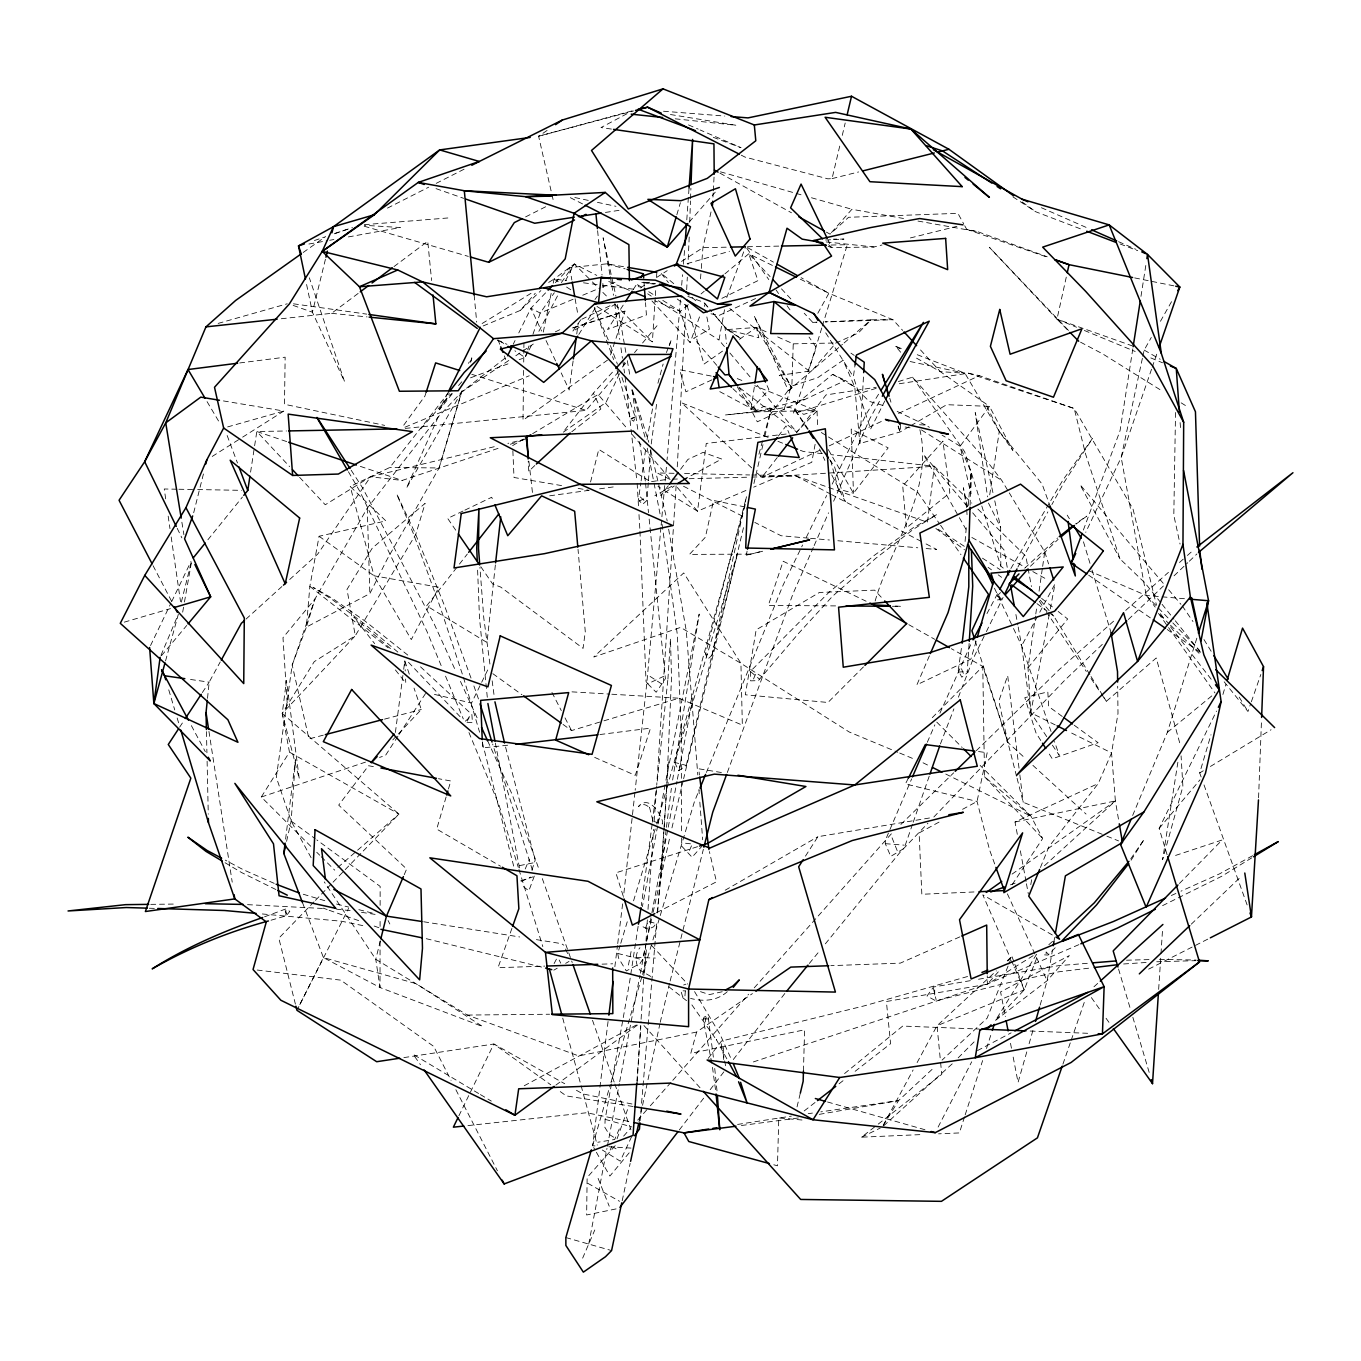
<?xml version="1.0" encoding="UTF-8"?>
<svg xmlns="http://www.w3.org/2000/svg" width="1361" height="1361" viewBox="0 0 1361 1361"><rect width="100%" height="100%" fill="white"/><g stroke="black" fill="none" stroke-linecap="round" stroke-linejoin="round"><path stroke-width="0.75" stroke-dasharray="5 3.75" d="M380.076 941.166L380.008 987.525L482.713 1026.568L416.075 983.646L323.425 957.6L302.499 902.615M380.093 926.416L380.11 917.995M380.127 905.354L380.144 886.385L316.824 839.924M531.879 870.24L535.162 860.237L505.05 745.113M285.878 915.375L285.946 909.454M523.611 370.43L523.015 420.26L607.465 360.155M523.713 362.111L523.866 349.658M523.883 347.582L523.934 343.431M1175.53 412.485L1173.811 515.241L1180.055 544.094M803.449 1070.988L804.606 1029.818L690.793 1053.363L696.628 1032.063L752.429 993.581M970.104 505.22L971.125 472.216L960.117 446.221L942.05 435.112M777.726 336.95L793.242 343.84L791.796 388.055L788.427 390.692L754.011 315.718L791.796 388.055L756.393 327.474L727.029 329.566L713.385 313.557M689.21 237.018L687.968 264.493M689.721 222.183L690.469 200.969M690.537 198.842L690.912 188.226M1258.568 797.801L1261.528 719.561M611.446 1083.968L605.135 1119.337L604.828 1127.282L609.184 1134.393L616.312 1138.902M685.893 304.541L677.149 468.95M686.659 289.774L687.322 277.134M712.96 197.056L713.181 192.905M713.3 190.829L714.083 176.318M909.029 426.759L900.063 431.998L859.88 443.499L863.572 374.717M668.387 761.786L667.06 782.456M750.353 671.432L750.66 680.857L758.349 680.619L798.652 633.307L832.439 596.356L875.769 558.316L913.384 529.293L936.81 514.543L913.248 527.728L874.698 555.067L829.257 592.035L750.353 671.432L759.744 679.377M676.111 485.843L656.734 785.195M637.118 1082.675L640.98 1021.379M641.099 1019.253L645.88 943.156M646.016 941.046L647.343 919.9M648.006 909.335L653.569 829.359M596.969 306.446L652.395 341.815L655.219 297.719M655.356 295.609L655.764 289.315M656.563 276.725L656.836 272.523M664.066 828.543L657.465 914.507M664.202 826.45L666.924 784.565M648.312 482.747L646.849 500.559L642.494 504.438L638.428 499.606L640.81 482.968M648.448 480.705L651.034 446.017M661.174 872.622L666.618 788.972M666.754 786.879L671.5 677.982L670.497 638.734L667.894 679.513L667.996 678.254L656.921 784.293M1158.653 989.396L1160.848 955.881M1160.984 953.789L1162.617 928.644M969.134 643.464L967.161 672.895L961.819 677.183L958.246 670.599L961.819 645.369M286.576 841.353L291.152 821.074L295.422 759.625L285.368 840.996M654.182 820.938L656.58 787.304M636.931 1080.991L640.81 1026.551M686.778 219.87L689.057 188.124M700.49 278.869L701.153 270.55M701.306 268.457L702.939 247.668L711.14 211.397M640.112 1120.681L656.7 922.911M644.536 972.281L646.526 947.443M680.449 299.981L667.06 459.865M681.674 285.249L682.541 274.735M683.409 264.221L684.804 247.396M898.107 426.197L900.063 431.998L900.761 423.611M448.909 392.308L389.807 467.469L350.219 486.489L385.861 520.906L319.086 536.268L309.849 586.387L306.378 627.098L292.19 664.985L276.317 777.352L291.152 821.074L311.227 857.94M965.085 541.491L966.361 526.792M968.198 505.799L971.125 472.216L970.886 493.89L960.117 446.221L989.464 406.378L940.332 371.655L913.554 356.463M660.953 527.302L646.798 683.256L635.179 790.231M661.14 525.193L661.718 518.881M661.905 516.772L664.968 483.053M665.155 480.943L666.873 461.974M651.239 443.975L657.04 400.746M207.501 698.38L209.169 682.15L220.227 661.939M657.091 912.993L666.158 829.342M634.941 792.323L623.457 897.239M495.37 564.917L487.017 642.494L426.639 605.883L458.147 565.734M652.14 824.222L641.303 905.609M652.395 822.129L656.665 786.386M608.061 1021.499L592.681 1145.758L596.713 1146.013M614.849 966.735L617.452 945.674M617.724 943.564L623.185 899.349M666.414 827.301L671.381 788.342M395.388 732.439L403.417 671.398M403.69 669.289L404.795 660.885L409.423 674.495M573.117 360.971L569.204 390.012L561.191 372.897M576.741 333.989L578.136 323.612M884.837 400.968L870.632 429.021L853.381 376.827L855.048 364.918M641.116 480.892L645.863 447.786M647.053 439.637L653.008 406.003M1046.711 736.641L1030.77 712.739L1028.014 667.792L1035.483 616.04M1035.789 613.964L1036.98 605.696M1039.072 591.201L1042.356 568.422M1042.662 566.346L1044.755 551.868L1009.267 492.886M754.317 387.119L750.983 409.661L757.311 421.808L845.385 380.451L854.776 386.983L869.084 401.308L885.79 406.327M989.702 494.86L999.263 431.471L986.181 404.949M672.64 780.023L699.197 614.066L665.512 782.337M250.577 472.148L254.32 447.786M254.626 445.745L256.821 431.522L286.508 430.978M638.139 926.263L629.599 981.996L611.804 1081.893M1132.811 348.824L1120.069 430.62L1082.863 531.47M1140.977 296.375L1146.217 262.826M1177.877 762.245L1162.583 859.727L1182.896 786.471L1181.076 755.865M1040.161 1005.098L1047.136 980.703L1052.512 949.859M1053.941 941.642L1054.656 937.525M182.68 612.144L184.092 604.046M184.45 602.021L191.561 561.566M1030.77 884.65L1032.131 876.994M657.601 826.076L642.375 906.647M657.975 824L665.121 784.395M724.426 346.528L718.982 340.08L724.528 309.713M815.12 444.281L811.768 462.281L753.688 487.153M1055.2 724.903L1030.77 712.739L1049.909 610.97M1050.301 608.894L1054.996 583.954L1038.324 614.866M588.718 1244.056L606.972 1148.361M607.363 1146.268L619.306 1083.73M619.697 1081.655L639.993 975.276M640.385 973.2L645.165 948.158M646.747 939.822L651.528 914.796M651.919 912.704L667.843 829.274M668.234 827.199L676.995 781.299M677.387 779.224L692.902 697.87M705.219 1021.958L706.393 1015.833L708.23 1017.416L713.538 1058.501M679.785 767.672L681.232 760.187M628.442 965.034L631.759 948.175M762.636 551.239L746.287 555.203L747.087 551.188M543.294 332.067L551.171 293.347M553.229 283.156L554.063 279.073L574.342 263.966L596.798 275.415M711.871 655.475L746.526 496.493L705.525 653.858L707.601 659.2L711.871 655.475L705.525 653.858M622.198 1200.759L630.16 1163.417M639.007 1121.906L642.103 1107.378M642.545 1105.302L659.779 1024.374M660.221 1022.298L669.629 983.084M1142.389 358.351L1121.192 457.432L1085.738 532.372M1142.832 356.276L1144.159 350.083L1151.287 337.477M1067.126 329.447L1056.987 319.154L1066.803 274.752M620.157 945.334L617.724 953.432L618.557 958.076L626.298 970.954L639.993 963.571L642.477 959.777L646.169 943.292M646.628 941.234L652.617 914.439M653.076 912.38L670.105 836.096M686.284 765.409L710.646 660.578L737.713 552.923L674.733 762.449L678.697 770.785L686.284 765.409L674.733 762.449M762.977 444.605L753.586 484.958M764.831 436.558L771.347 408.385L763.249 438.276M743.48 527.66L683.63 778.73M741.235 155.154L744.977 157.076L827.862 178.835L832.047 178.614L840.315 143.603M842.272 135.368L845.198 123.017M671.943 827.862L683.137 780.772M797.036 1106.884L800.336 1093.104M203.435 473.951L193.364 514.016M325.432 259.271L312.401 312.213L344.52 381.522L309.338 277.814M380.331 940.842L375.772 959.284L380.008 987.525L323.425 957.6L297.906 1008.416M181.353 602.072L191.408 561.566M590.555 482.015L598.789 449.419L650.847 481.998M670.139 981.026L703.382 849.281M650.745 976.415L639.874 970.189C634.906 963.86 634.838 953.942 639.925 947.698M758.928 454.217L762.704 440.266M657.924 383.224L663.13 364.033M745.284 504.387L668.217 783.46M165.549 660.919L178.342 614.236M658.095 822.742L659.49 817.774M656.717 823.949L667.656 785.484M1026.789 1051.883L1018.062 1082.386L1012.499 1053.584M1029.103 1043.751L1033.186 1029.511M592.562 1145.741L610.357 1084.547M610.953 1082.505L641.967 976.483M976.143 641.167L970.903 659.115L916.923 684.77L929.546 655.509M446.102 797.019L436.711 829.087L500.525 866.208M448.45 788.989L450.797 780.976L438.463 778.696M676.825 214.817L680.398 202.704M1201.134 776.944L1199.687 772.946L1211.001 734.719M1222.91 694.484L1225.887 684.43M462.111 390.573L439.093 467.963L387.119 559.337L369.852 593.6L306.378 627.098L315.003 598.925L367.266 508.18L438.242 416.874L461.583 392.053L505.901 357.501M470.6 362.043L471.808 357.977L468.456 363.336M508.827 360.444L461.583 392.053L439.093 467.963L389.807 467.469M470.6 361.992L471.808 357.977M620.769 943.309L627.472 921.057M633.563 900.829L656.104 825.974M642.579 974.459L652.327 941.948M652.94 939.924L659.643 917.569M660.255 915.528L694.399 801.765L699.197 790.043M821.755 328.018L808.655 370.685L729.632 308.437M822.367 325.977L847.308 244.708L828.203 245.099M783.97 409.882L791.268 386.218L817.74 377.695L843.105 360.24L854.776 386.983L859.88 443.499M669.493 345.456L671.313 339.621L669.221 345.184M1132.658 815.46L1167.347 732.371L1197.136 637.203M964.541 1116.854L959.386 1132.93L938.563 1133.832M965.187 1114.846L982.625 1060.559M986.504 1048.497L991.676 1032.421M426.163 392.24L424.887 396.153L402.244 427.201M610.511 354.949L624.988 311.142L572.437 327.933M527.047 351.699L525.074 357.501L519.221 359.678M527.711 349.777L529.021 345.915M532.968 334.313L540.198 313.047L554.335 292.734M1151.542 369.222L1121.192 457.432L1146.234 595.489L1155.2 607.074M1152.223 367.215L1157.752 351.189M1062.924 1064.149L1070.495 1042.237M1071.192 1040.246L1084.955 1000.403M912.516 824.256L904.163 848.345L890.757 856.375L885.313 843.667L885.262 840.486L911.649 778.849M913.214 822.248L929.257 776.076M1224.185 681.827L1247.969 711.497L1250.674 703.705M1251.354 701.766L1260.83 674.478M511.923 928.355L498.007 967.705L544.723 966.106M645.539 928.27L648.006 921.261L656.002 923.541L653.705 926.739L649.86 928.474L646.985 928.848L641.865 926.195M617.06 1138.783L627.523 1109.657M651.97 300.968L690.146 342.547L700.047 315.429M727.318 772.504L793.038 593.702L813.317 547.479M534.295 876.11L528.868 890.809L520.855 884.701M726.74 297.566L745.658 246.545M666.431 352.584L668.523 347.021M875.14 601.018C891.506 544.451 934.292 490.096 919.679 428.817M940.417 743.957L953.908 708.877M958.399 697.189L973.404 658.214L985.449 633.528M1036.623 954.231L995.537 1020.359L1024.221 989.855L1038.001 954.861M1008.059 966.072L987.099 1018.198L942.05 1060.117M1008.824 964.149L1011.938 956.426L1014.098 962.329M1040.416 867.518L1048.991 846.559L1098.276 783.494L1111.563 752.939L1117.993 713.453L1117.687 686.25M706.41 772.453L783.204 584.856L802.616 544.927M711.837 1063.196L703.382 1020.359L703.96 1017.296L706.393 1015.833M160.972 655.321L177.508 616.193M404.234 874.681L406.65 869.016L338.702 805.1L368.576 765.733L374.734 766.872M927.317 742.255L934.854 724.835M467.367 721.041L469.698 715.631M525.21 868.981L529.463 859.131M753.518 678.952L756.58 671.858M689.517 850.421L692.273 844.007L681.691 842.816L681.657 836.454M610.153 1150.045L611.684 1146.523M619.272 1128.932L614.713 1139.48L597.819 1142.253M582.644 1258.142L594.791 1229.987M939.907 713.198L972.009 641.78M814.167 545.54L828.543 512.808M833.612 501.239L869.951 418.405L881.265 398.092M438.242 416.874L406.531 487.987L461.583 392.053M619.476 373.697L606.002 402.465L562.842 432.509L593.396 393.159L614.44 369.971M623.066 366.024L624.869 362.196M631.606 1136.724L620.208 1161.137L602.328 1150.011M150.527 645.573L170.754 603.518M171.673 601.596L190.999 561.447M458.878 1115.833L493.856 1044.006L564.73 1083.73M806.324 537.323L826.654 495.506M832.2 484.108L866.396 413.778L879.801 392.257M986.385 631.623L1003.074 597.428M1017.909 567.027L1047.851 511.889M1167.092 854.725L1159.147 828.424L1216.496 711.088M513.182 344.35L515.053 340.539M518.779 332.935L530.909 308.232L546.714 291.679M487.714 669.969L471.518 703.042L434.431 694.399M452.362 393.618L439.416 409.729L447.769 392.87M908.28 778.305L905.439 783.919L977.062 801.459L989.583 849.944L995.214 865.426M299.828 1004.639L348.603 908.365M938.12 1127.061L971.703 1061.801M1012.244 884.514L1042.662 838.529L1030.975 816.192L980.141 765.426M528.034 351.887L525.074 357.501L514.883 350.798M529.021 350.015L531.981 344.401M538.871 331.318L558.571 293.891M565.478 280.791L574.342 263.966L590.861 280.434M554.097 963.571L557.636 956.885M986.963 613.607L998.923 591.065M1010.883 568.524L1062.584 480.552L1092.424 438.514L1063.928 482.594L1051.866 504.574M1030.77 712.739L1021.652 645.76L1037.337 616.686M883.221 1125.258L913.112 1069.967M917.11 1062.601L937.031 1025.735L996.337 970.869M817.791 313.285L828.883 293.278L892.918 319.699L902.683 330.4M1160.457 321.264L1171.668 301.444M578.816 334.415L595.25 308.045M439.416 409.729L449.47 393.669M310.75 846.287L261.295 797.019L289.468 752.157L282.254 713.47L286.456 680.551L299.284 778.832L282.254 713.47L314.238 661.65L355.289 635.757L415.768 534.346L425.142 503.349L372.285 548.109L347.004 589.415L355.289 635.757L282.254 713.47L398.96 814.082L362.332 851.935M805.457 856.154L817.876 836.709L930.09 817.893M623.185 305.136L607.499 329.498L646.424 314.986L645.505 302.635M633.273 289.485L637.765 282.527M397.939 736.182L385.52 755.406L379.515 757.431M399.079 734.43L426.197 692.494M179.635 727.182L183.037 721.993M202.364 692.545L209.169 682.15L188.89 679.241M561.395 282.578L574.342 263.966M580.773 319.784L572.488 331.625L615.376 304.013M594.995 299.488L597.36 296.12M1131.11 860.203L1144.278 839.193L1130.174 859.71M769.322 415.837L791.268 386.218L779.224 375.381L811.871 370.787L835.943 342.972L858.383 332.969L871.108 319.801L892.918 319.699L825.412 321.962M668.285 485.741L660.902 495.608L674.256 485.996M680.568 469.29L687.934 459.406L703.127 452.362L721.67 459.014L686.488 478.17M778.373 436.013L785.995 425.959L789.108 433.393M708.23 1058.348L721.5 1041.046L864.439 1005.813L967.773 976.449M679.326 1129.936L703.739 1098.089M710.17 1089.702L725.6 1069.593M733.307 1059.521L785.28 992.918M777.267 457.568L761.854 477.337L755.695 471.604M796.508 432.849L826.025 394.928L876.28 387.256M459.457 564.066L467.333 554.029M207.876 539.79L242.445 497.02M1028.014 667.792L1067.67 618.983L1057.888 611.242M809.319 963.469L820.002 950.386M825.344 943.836L900.131 852.224L927.981 823.133M629.156 1152.852L609.898 1176.04L593.702 1147.544M161.466 655.696L186.729 625.465M405.255 428.409L586.132 410.393L621.075 368.661M622.419 367.062L627.795 360.631M634.515 352.618L637.203 349.403M642.579 342.972L657.363 325.33M1159.147 828.424L1200.028 779.819M483.155 325.959L520.327 310.427L535.281 293.227M420.872 428.732L451.563 393.533M458.538 385.537L462.723 380.74M689.21 221.996L715.274 192.173M831.401 232.595L851.901 209.288L903.534 218.492M615.223 1145.656L587.135 1177.537L586.642 1214.982L616.414 1208.84L620.191 1207.054M623.644 1136.095L630.67 1128.116M637.697 1120.154L648.925 1107.395M650.32 1105.812L671.381 1081.893M672.793 1080.311L748.618 994.228M998.276 971.873L987.337 984.241L886.385 1001.509L890.587 1043.7L852.36 1073.455M1007.838 961.053L1011.938 956.426L1007.259 960.764M995.537 1020.359L1047.136 980.703L1069.372 955.558L1000.573 991.88L1005.337 1016.565M754.232 987.848L891.829 833.289M702.854 845.198L692.068 857.226L681.725 846.185L681.691 842.816M1030.447 566.244L1058.126 539.347M392.802 739.891L397.072 735.331M398.501 733.8L421.298 709.489L414.033 688.105M555.339 282.646L569.698 267.607L606.836 263.847L625.516 267.011M933.85 817.008L1064.285 680.738L1102.393 644.297M313.983 901.884L278.818 938.205L295.405 1004.129M315.446 900.37L331.574 883.714M333.037 882.2L360.869 853.449M739.584 387.681L796.627 432.032L817.042 410.937L754.743 385.69M1055.183 947.766L1048.089 955.065L1042.849 954.776M1179.443 883.459L1222.144 839.992L1172.519 856.443M932.285 717.655L982.778 666.414L951.339 648.687M1000.505 592.596L997.664 595.472L997.324 599.98L1001.39 599.265M863.452 666.907L827.981 702.48L745.318 694.79L756.155 629.854L819.407 592.477L874.596 590.147L883.255 599.35M1024.697 568.183L1057.616 537.969M952.224 1063.843L882.234 1127.112L898.583 1100.573L934.292 1067.33M958.195 1057.837L974.629 1041.352M900.88 824.443L953.704 772.793M976.33 750.66L1059.334 669.493L1116.258 618.813M520.327 310.427L540.861 290.608M534.822 465.513L528.766 471.314L528.221 461.022M1128.32 619.527L1163.383 586.013M1174.067 575.805L1187.779 562.688M1189.31 561.225L1196.931 553.944M1191.283 924.17L1241.742 875.94M1044.465 865.732L1115.374 800.948L1111.563 752.939L1068.351 731.435M246.018 619.102L281.88 586.557M289.689 579.497L317.759 554.029L370.566 476.775L497.65 445.881M1093.972 986.776L1098.684 982.523M465.36 721.177L471.723 715.512M1125.751 610.357L1168.436 572.352M1179.494 562.484L1185.822 556.853M1187.404 555.458L1193.733 549.827M1048.821 944.704L1054.996 939.209M337.851 867.433L398.96 814.082L289.468 752.157M1101.627 694.297L1106.34 701.323L1156.221 657.975L1180.48 745.658M788.427 390.692L842.493 344.333M844.075 342.972L871.108 319.801L825.259 321.825M688.326 304.643L680.364 311.329L654.879 300.832M701.051 293.942L704.232 291.254M724.92 273.867L748.771 253.792L773.575 266.024M1167.347 732.371L1212.821 695.063M844.569 1073.557L902.7 1026.075L979.188 1029.052M796.883 403.417L832.643 374.36L845.385 380.451M919.832 1134.649L861.547 1137.167L876.586 1125.394M878.27 1124.084L941.761 1074.339L940.519 1061.665M571.773 431.777L600.864 408.998L593.396 393.159M804.181 1110.95L815.817 1101.9M839.074 1083.798L844.058 1079.919M281.319 318.746L331.574 313.319L358.572 293.108M394.009 266.569L427.745 241.288L431.607 280.519M1075.939 524.172L1086.758 516.142L1075.819 523.526M555.866 1085.108L639.415 1023.625M727.284 991.693C717.009 1000.998 703.365 1001.764 690.588 998.413M303.163 252.5L325.67 236.508M1012.074 874.119L1115.374 800.948L1118.912 821.721M722.555 351.104L703.96 364.119L687.424 306.582L684.889 303.384M739.482 339.297L756.393 327.474L768.029 332.645M547.088 130.452L538.616 136.236L551.494 192.599M515.819 355.748L521.059 352.244M522.811 351.07L533.308 344.044M640.385 287.92L649.333 282.169M656.478 277.559L667.196 270.669M681.487 261.465L702.939 247.668L728.407 247.141M212.214 456.445L240.846 438.276M242.649 437.136L283.82 411.039L221.537 400.61M1033.169 955.677L987.337 984.241L987.252 975.786M482.117 323.527L532.474 292.411M548.67 282.407L554.063 279.073L566.669 280.672M1251.746 857.855L1221.719 876.263L1161.052 906.392M1199.687 772.946L1203.26 770.785M1210.405 766.464L1271.055 729.751M512.638 445.608L523.543 439.076M532.644 433.649L598.125 394.503L626.723 428.069M910.832 425.704L946.712 404.693L989.464 406.378L1012.822 450.406L999.263 431.471L964.915 373.22L915.46 354.013M725.192 890.213L817.876 836.709M553.825 970.155L557.21 968.215M565.649 963.367L569.017 961.444M671.858 486.285L654.879 495.744M1252.579 855.712L1219.558 873.847L1180.991 891.166M939.022 822.112L919.117 832.932L921.839 894.279L976.841 891.829M962.567 809.319L977.062 801.459L987.184 752.701L976.875 751.34M524.24 1085.755L637.407 1024.391M627.03 113.712L601.001 127.56L611.463 129.074M977.453 1050.607L1011.104 1032.863M656.665 912.619L716.481 881.792L709.387 851.561M387.477 208.097L428.698 187.172M436.2 183.361L466.194 168.135M1148.65 969.134L1208.466 938.784M525.584 216.909L546.271 206.464M721.891 298.348L757.975 280.621L748.771 253.792L770.105 276.657M861.547 1137.167L880.346 1128.014M462.978 511.055L447.667 518.405L455.952 530.484M464.884 510.137L491.695 497.258L493.294 501.103M555.305 331.863L560.97 329.158M581.793 319.223L612.076 304.779M521.467 881.316L530.467 877.062M630.841 418.95L634.838 417.061M639.228 501.035L646.441 497.633M639.959 531.249L646.033 681.487L647.802 683.817L663.658 676.349M819.594 450.338L761.854 477.337L934.344 466.279L971.856 503.145M829.206 445.847L883.102 420.651M898.498 413.438L979.325 375.653L1074.186 408.504L1132.998 508.98L1156.476 605.186M755.627 298.535L719.101 315.412L710.986 313.813M1017.313 834.344L1015.017 821.993L1098.276 783.494M711.922 379.872L685.893 391.798L679.683 369.716L711.514 376.112M1171.345 895.504L1179.051 892.033M959.811 936.895L900.319 963.129L830.822 965.664M1078.882 944.653L986.317 984.479L749.962 1063.06M745.93 490.47L697.53 511.209L658.026 486.489M573.083 299.267L540.198 313.047L530.909 308.232L541.593 331.063M582.746 295.218L600.15 287.92M602.089 287.12L615.852 282.101M404.932 427.218L529.242 375.755M1014.83 964.286L1024.221 989.855L937.031 1025.735L940.315 1059.538M470.515 377.831L511.43 362.587M264.561 916.787L285.555 909.046L289.808 911.343L286.286 915.783L270.397 920.393M1010.44 884.854L1018.317 881.996M683.63 984.99L685.944 984.156M314.408 240.523L324.343 237.154M334.279 233.786L348.195 229.073M299.59 477.303L325.262 504.761L370.566 476.775L402.141 480.45L500.304 447.616M510.324 444.264L526.35 438.905L507.908 443.397M261.295 797.019L365.48 762.126M335.231 233.326L352.465 227.576M520.719 880.924L532.985 876.858M573.644 327.882L624.988 311.142M697.547 846.678L615.887 872.843L623.491 896.984M876.161 388.344L793.225 413.795L816.345 347.514L809.029 337.069M898.413 381.522L912.568 377.184L987.371 461.651L1001.73 480.382L1008.195 491.1M563.012 724.409L571.552 730.585L601.936 721.432M603.961 720.82L678.918 698.21L742.34 725.124L740.928 663.334L683.715 572.947L593.804 656.989L680.602 627.404L740.928 663.334L849.213 731.997L897.784 752.259M687.118 263.66L729.513 251.275M124.293 622.147L170.499 608.605M218.151 323.408L287.239 303.792M227.644 426.912L283.82 411.039M746.287 555.203L762.432 551.188M632.048 110.887L538.616 136.236L633.477 110.956M773.933 409.474L725.396 414.969L757.601 411.873L815.937 410.512L803.773 414.373L794.382 408.912L787.934 406.973L773.933 409.474L763.793 406.361L753.569 412.281L805.967 398.892M323.255 735.178L308.964 738.921L292.19 664.985L315.003 598.925L282.986 637.68L287.239 703.943M384.534 719.118L421.298 709.489M832.047 178.614L858.638 171.945M828.1 246.239L831.69 247.651L873.966 246.987L882.064 244.98M910.39 237.937L956.919 226.351M722.215 991.744L709.387 994.602L700.439 991.642M1015.017 821.993L1115.374 800.948M631.606 418.252L634.073 417.759M696.628 1032.063L578.697 1055.932L467.384 1015.068L375.772 959.284L324.275 881.911M519.528 865.63L535.145 862.483M308.913 244.027L327.61 240.659M329.685 240.285L333.853 239.536M348.399 236.916L400.355 227.542L364.357 225.297M970.359 980.652L933.527 987.014L927.011 996.014L935.909 1000.913L1002.836 983.918L1058.603 971.839L1090.076 968.028M978.542 979.24L1058.79 965.647L1088.443 963.214M798.38 1117.976L738.07 1125.938M819.254 1114.353L898.583 1100.573L820.819 1111.852M737.577 1124.441L791.387 1116.122M605.424 212.435L619.987 210.206M899.298 383.734L968.386 373.169L979.325 375.653M403.894 1057.599L493.856 1044.006L550.78 1084.802M808.213 1113.672L812.415 1113.077M549.708 495.812L589.211 490.3M599.589 488.837L616.227 486.523M651.562 481.59L668.183 479.259M239.689 362.962L285.147 357.177L284.483 404.285L384.687 425.381M599.929 734.532L650.507 728.152L635.281 775.379L594.502 757.311M786.182 434.023L706.257 443.448L697.53 511.209L677.115 487.238M467.946 1125.598L586.71 1112.737L630.177 1121.736M507.636 745.216L482.577 747.904L482.321 741.694M958.246 672.147L967.144 671.347M364.357 224.684L451.12 217.709M1123.642 963.979L1146.37 962.465M1156.714 961.768L1195.911 960.662M825.583 239.995L831.707 239.706M833.766 239.604L843.973 239.094L833.527 239.111M812.755 322.387L816.923 322.2L812.755 322.387L804.215 313.234M602.038 964.149L612.654 963.792M1126.5 960.203L1149.143 959.607M1159.436 959.335L1196.149 960.049M672.368 479.157L678.646 478.987M689.125 478.715L749.826 477.15M751.918 477.082L795.879 475.942L927.47 522.284L934.344 466.279L830.925 454.625M747.529 246.749L779.377 246.103M793.242 343.84L835.943 342.972M150.765 904.35L175.943 904.044M467.384 1015.068L549.589 1014.234M750.115 554.131L689.483 554.403L705.389 537.204L713.555 500.474L745.42 507.041M835.603 605.9L768.302 605.441L783.17 561.259L866.123 601.222M892.391 606.274L900.795 606.343L892.442 605.883M176.777 489.211L164.256 488.99L165.753 499.419M178.869 489.245L195.559 489.535M197.651 489.569L241.492 490.334M674.052 473.305L657.244 472.947L670.378 479.599M684.549 473.526L749.656 474.955M751.765 474.989L795.879 475.942L829.666 493.584M149.336 908.229L155.613 908.416M636.08 957.498L655.321 958.059M703.348 1018.811L708.264 1018.964M1030.192 1031.043L1089.685 1033.373M247.515 904.657L325.891 908.621M336.473 909.165L351.121 910.747M919.526 424.734L925.786 425.108L929.41 427.32M571.994 691.864L609.728 694.11M611.821 694.229L678.918 698.21M608.809 1146.745L630.994 1148.089M467.01 722.283L472.454 722.708L471.876 714.542L418.593 665.036M663.505 111.228L724.767 116.059M885.313 843.667L904.095 845.147M1088.494 570.582L1146.234 595.489L1185.703 598.823M808.417 538.156L781.078 535.741L754.811 522.42M810.51 538.327L829.444 539.994M837.849 540.742L917.739 547.785M926.16 548.534L936.674 549.453L923.524 542.597M802.003 1120.001L778.781 1117.942L777.471 1165.799L771.415 1164.131M262.333 913.963L341.645 921.244L366.415 926.348M331.574 313.319L367.028 316.909M826.195 241.935L873.966 246.987M675.209 118.815L735.961 125.263L669.357 114.341M822.469 453.672L803.483 451.529L799.553 449.964M644.876 282.527L655.321 283.734L643.447 282.322M257.229 970.036L340.76 980.141L433.683 1046.388L451.052 1080.311M583.495 282.816L600.303 284.959M602.413 285.232L633.937 289.264M641.797 282.407L654.182 284.16M293.466 303.809L366.755 314.136M361.499 912.329L376.027 914.524M423.73 921.771L519.681 936.963M633.052 1106.493L566.295 1095.911L559.405 1090.978M536.387 939.634L561.43 943.632L563.828 945.197M905.15 426.997L913.401 428.358M721.398 772.521L698.72 768.778L699.452 775.004M561.583 485.588L513.999 477.49L512.723 447.599M578.153 488.412L588.496 490.164M917.995 221.06L977.878 231.744L1047.221 256.787M1134.683 277.916L1175.717 286.218M426.248 938.682L543.549 967.569M631.963 1104.009L582.899 1093.921L573.815 1088.817M574.818 197.532L589.228 200.594M597.445 202.347L615.955 206.311M910.152 361.533L964.915 373.22L940.332 371.655L918.029 347.208M964.728 225.756L966.684 229.294L977.878 231.744M336.558 904.044L348.722 907.106M358.862 909.675L375.092 913.775M713.096 313.2L727.029 329.566L758.792 337.749L756.393 327.474M617.724 953.432L642.477 959.777M606.836 263.847L625.107 268.832M653.688 821.483L662.484 823.983L662.586 821.329C659.66 812.194 648.585 794.807 638.394 806.529C642.715 803.126 646.611 804.402 650.014 808.281L649.537 807.277L653.229 822.163M605.135 1119.337L631.827 1126.942M565.853 1237.557L611.582 1250.572M720.496 171.826L803.381 195.457M811.479 197.753L851.901 209.288M827.539 1101.985L925.089 1129.766M364.204 226.215L468.337 256.395M303.265 894.245L326.657 901.254M471.757 374.292L586.132 410.393M968.386 373.169L1074.186 408.504L1085.653 454.285L1119.933 558.827L1144.924 582.882L1160.78 602.668M286.678 441.576L256.821 431.522L289.621 466.619M360.342 466.381L402.141 480.45M966.684 229.294L1048.957 257.739M329.175 910.288L360.461 921.244M374.156 926.041L380.025 928.1M436.03 188.635L463.659 198.332M293.142 305.408L312.401 312.213L306.327 283.207M1068.453 330.434L989.345 247.277L1056.987 319.154L1132.267 345.864M323.186 908.127L327.167 909.556M687.883 296.426L703.824 302.363L711.769 311.652M713.317 137.342L741.013 147.686L700.149 129.976M1012.907 196.852L1035.772 211.772L1082.829 229.737M1120.069 243.959L1137.711 250.696M900.659 352.244L895.691 346.34L901.628 348.637M768.097 437.391L681.623 402.822L754.147 470.174M777.931 441.321L783.834 443.686M737.237 378.596L743.072 380.961M1017.075 778.339L1023.2 802.258L1104.945 835.399M1106.884 836.181L1118.572 840.911M1056.987 319.154L1076.551 327.235M1084.36 330.468L1135.193 351.478M1150.845 357.943L1162.566 362.792M629.394 290.335L608.01 281.149M497.36 340.284L507.007 344.299M899.723 753.058L915.255 759.54M688.479 124.906L698.21 129.125M1041.42 207.723L1087.728 228.104M1118.589 241.697L1135.942 249.335M274.224 883.374L243.449 869.798L225.28 860.135M897.188 411.43L925.786 425.108M800.285 279.175L828.883 293.278L801.153 277.695M923.03 762.789L930.618 766.532M945.759 774.035L1030.975 816.192L984.53 776.723L982.778 666.414L1007.889 742.443L1016.565 776.331M275.875 889.533L241.577 872.554L223.765 861.955M683.511 486.268L743.548 516.704M570.327 197.668L583.376 204.32M831.537 494.57L921.652 541.61M1080.549 342.189L1102.614 353.843L1161.528 390.59M719.782 391.645L757.601 411.873L738.972 387.528M719.935 173.153L791.507 212.792M826.365 232.119L830.04 234.143L848.601 217.284L957.906 213.337L963.758 223.97M971.856 537.459L1025.428 567.435M1032.812 571.569L1047.596 579.82M747.495 247.583L773.405 262.129M908.808 624.682L934.701 639.296M612.841 1146.983L616.091 1148.82M895.691 346.34L901.05 349.369M587.782 1183.287L619.544 1201.304M832.643 374.36L854.776 386.983M1144.159 350.083L1160.201 359.27M1052.308 934.973L982.812 894.857L1010.696 958.842M478.596 1093.495L413.2 1054.367L420.464 1064.727M480.416 1094.584L491.321 1101.1M821.295 432.509L826.654 435.843M828.441 436.949L917.807 492.393L939.379 523.543M641.694 287.307L636.421 284.041L639.245 287.12M648.721 291.679L655.747 296.052M662.79 300.407L680.364 311.329L690.146 342.547M1181.178 402.856L1188.306 407.313M921.465 429.94L1001.73 480.382M554.063 279.073L559.422 282.493M566.567 287.052L571.943 290.471M647.7 293.806L651.256 296.12M658.384 300.747L718.982 340.08M650.082 676.417L661.361 683.749M938.12 529.225L964.728 546.595M982.472 558.18L1000.216 569.749M727.029 329.566L741.047 338.753L725.022 327.133L726.417 343.635M499.606 340.743L506.411 345.201M850.931 353.145L854.249 355.408M1088.647 575.176L1151.474 618.626M1167.194 629.497L1200.351 652.429M997.766 596.135L1001.305 598.602M1022.162 201.972L1035.772 211.772M319.086 536.268L374.054 575.805L411.294 639.585L438.922 587.254L374.054 575.805L350.219 486.489M492.835 673.678L521.926 694.705M1062.295 716.481L1048.65 706.495L1047.817 691.847L1024.816 697.666L1035.976 732.847L1041.403 741.507M1074.22 725.226L1098.106 742.698L1052.274 758.826L1047.936 751.884M291.152 821.074L315.123 838.665M935.892 528.527L964.524 549.81M988.103 567.333L991.471 569.834M998.208 574.835L1001.594 577.336M1036.963 603.621L1047.068 611.123M1048.753 612.382L1053.805 616.125L1089.923 674.699M677.251 299.012L687.424 306.582M309.849 586.387L388.14 647.819M668.863 986.793L688.598 1002.291M981.791 505.952L1000.811 566.159L1005.711 570.021M1041.573 598.364L1056.255 609.949M673.763 283.666L660.834 272.983L668.421 282.578M397.871 652.106L364.05 623.644L332.254 599.589L312.945 587.271L332.475 598.415L364.969 621.024L407.892 655.168M390.471 648.619L353.894 617.299L374.649 643.617M692.068 297.481L698.38 302.925M975.122 640.674L1007.889 742.443L1025.088 758.196M1032.897 765.358L1086.044 814.048M640.282 496.935L645.386 501.716M732.95 388.702L757.601 411.873M828.645 244.708L831.69 247.651L828.083 240.182M1159.997 614.866L1169.048 623.763M1170.545 625.243L1200.708 654.913M977.861 509.048L1025.871 556.241L1027.725 566.346M316.739 852.258L319.733 855.235M321.23 856.732L334.721 870.172M592.358 281.931L596.867 286.422M602.855 292.411L608.86 298.399M614.866 304.388L652.395 341.815M936.776 722.13L962.193 747.512M647.802 683.817L656.172 692.256L665.41 678.68L648.721 514.764M408.487 662.297L462.315 719.033M1146.234 595.489L1171.345 621.365M1172.825 622.896L1199.415 650.286M1048.378 954.282L1046.133 951.934L1046.133 954.146M651.528 945.385L687.696 984.088M984.53 776.723L1042.662 838.529M781.469 288.855L791.421 299.522M694.569 991.625L720.19 1034.649L731.606 1059.947M643.94 1025.513L700.422 1088.188M707.924 307.161L703.824 302.363L704.692 306.497M716.788 365.36L693.702 338.294L709.387 329.226L706.393 314.765M632.167 434.465L670.293 479.242M1040.263 600.167L1053.805 616.125M1163.213 583.291L1080.056 484.686L1119.933 558.827M1168.657 589.755L1180.923 604.301M1182.284 605.917L1192.985 621.569M967.229 506.343L923.626 454.693L965.885 529.174M972.69 512.808L1004.027 549.929L1007.48 568.677M729.887 352.992L751.68 378.8M757.124 385.248L796.627 432.032M999.263 431.471L1042.101 484.057L1050.046 506.037M1162.09 604.318L1173.982 619.17M1175.309 620.803L1201.729 653.79M395.405 669.935L405.782 683.103L405.595 679.054M1160.338 613.675L1165.458 620.293M1170.596 626.911L1211.613 679.802M1158.483 613.369L1214.982 692.97M1091.386 997.596L1101.168 1011.376M1106.051 1018.266L1109.725 1023.421M829.649 459.627L834.412 466.415L845.249 501.614L830.227 471.876M746.866 248.297L768.812 279.617M776.127 290.063L778.56 293.551M787.1 305.732L791.966 312.69M691.881 1004.877L716.737 1040.314L716.294 1039.481L727.591 1060.168M912.568 377.184L964.66 451.75L981.145 503.944M940.587 525.261L960.968 554.676M808.213 429.106L794.382 408.912L807.736 429.634M480.807 566.703L492.631 583.937L500.746 587.101L583.069 648.38L585.281 631.657L578.017 549.266M1039.226 601.137L1045.112 609.932M1046.286 611.684L1086.316 671.449M1091.029 678.476L1100.454 692.545M1052.41 745.165L1059.249 755.406L1054.469 741.456M351.172 470.225L362.553 487.816L434.125 623.831L456.071 671.807M825.719 332.833L853.381 376.827M1091.012 676.485L1103.056 695.998M1104.162 697.785L1106.34 701.323M1203.975 639.551L1211.681 652.14M1239.173 697.104L1247.969 711.497M1067.228 515.156L1069.389 518.711M207.059 401.631L219.75 423.033M348.416 471.74L359.967 491.61L426.963 631.453L441.508 666.448M828.288 449.572L853.483 493.243L888.155 447.888L851.203 429.021L853.483 493.243L838.24 489.041L830.38 459.559M737.458 387.136L750.983 409.661L768.88 389.637L765.426 381.931M191.374 725.634L205.307 751.68M153.061 565.666L172.507 603.025M551.954 692.426L561.293 710.595M565.019 717.876L571.552 730.585M455.884 1089.736L497.394 1170.749M388.072 920.529L389.824 923.983M988.477 503.043L1000.658 527.507L1000.811 566.159M559.184 960.032L560.749 963.18M285.112 910.798L286.712 914.031M177.202 528.323L181.864 537.85M994.466 588.224L1012.601 626.587M1013.503 628.493L1021.652 645.76L1051.049 731.486M819.543 449.011L824.885 460.443M546.05 340.573L555.832 361.482M1007.395 893.854L1047.136 980.703M460.46 681.402L478 719.782M487.663 740.894L512.246 794.62L539.449 870.615M565.547 949.025L568.983 956.647M1011.546 960.781L1024.221 989.855M445.54 676.162L463.301 718.931M468.95 732.541L498.824 804.453L518.303 867.416M608.282 339.978L594.281 307.62L613.641 359.593M998.872 595.71L1000.199 599.027M961.495 668.761L963.894 674.75M892.067 837.832L897.341 850.999M598.108 1178.388L609.218 1206.203M497.922 339.621L500.048 345.048M504.302 355.919L505.714 359.542M610.391 345.558L617.435 364.17M227.151 435.52L237.46 462.978M471.008 678.084L444.315 605.186L415.173 533.138L396.766 494.145L413.727 534.448L440.488 607.891L462.825 675.566M473.9 685.961L478.766 699.826M1204.009 784.94L1247.135 904.963M542.307 878.611L572.215 962.533M592.494 1020.274L614.151 1082.029M614.849 1084.019L630.926 1129.817M632.44 390.097L648.823 442.274M621.926 377.422L635.196 417.061L633.733 421.264L630.5 418.95L616.788 369.052M463.489 677.557L479.599 732.235M1044.755 551.868L1048.582 563.896M532.406 870.121L492.648 744.042M518.932 869.441L542.818 946.61M889.737 398.195L890.945 402.175M898.243 426.044L900.063 431.998M1083.458 541.814L1091.42 568.03M1092.032 570.038L1111.018 632.559M168.747 689.84L174.752 709.966M177.168 718.013L179.567 726.059M1118.538 968.998L1130.464 1009.233M1132.845 1017.279L1149.535 1073.608M632.031 390.08L645.216 437.885M562.739 1018.181L597.258 1145.111M482.372 742.494L514.118 867.859M933.357 988.256L936.096 999.672M650.745 450.542L667.196 520.94M551.954 194.623L553.791 202.67M992.935 492.614L975.225 412.553L987.576 496.867M994.755 500.831L1000.658 527.507M1007.889 742.443L998.821 701.085L1007.684 675.634L1019.576 772.708M967.518 506.836L963.384 487.748L966.582 507.568M721.177 1043.7L725.719 1066.326M647.224 448.194L653.654 481.148M654.046 483.206L660.476 516.159M519.511 867.876L495.353 743.106M1010.508 1043.309L1012.091 1051.526M1015.901 614.509L1017.824 624.92M1018.198 627.013L1021.652 645.76M1020.359 850.812L1026.075 881.707M1026.449 883.765L1028.355 894.058M609.949 274.65L603.127 237.784L615.938 296.256M610.323 276.708L613.488 295.286M1028.082 568.371L1031.417 586.557M617.401 304.558L625.839 352.346M627.302 360.648L629.871 375.194M668.642 529.225L686.267 630.789L697.802 774.953M569.698 267.607L571.858 280.043M575.108 298.722L577.983 315.31M181.881 522.233L183.905 534.669M208.948 731.418L232.221 882.166M631.997 389.722L638.054 431.216M639.568 441.593L645.318 481.011M168.169 516.108L169.972 528.629M171.18 536.966L180.52 601.647M614.679 303.69L619.765 339.382M620.956 347.787L622.436 358.283M622.743 360.393L624.529 372.982M662.092 524.393L677.336 634.668L681.163 730.415L681.146 728.56L681.64 834.395M712.483 1067.33L715.818 1092.015M489.909 664.015L483.767 617.809L479.94 567.401M492.155 680.823L494.111 695.522M1019.831 774.817L1023.2 802.258M625.124 377.184L636.914 481.216M528.902 461.379L532.627 494.043M714.729 1068.47L717.077 1091.573M645.539 483.121L648.499 512.655M597.615 230.724L602.021 275.007M602.855 283.445L603.28 287.664M487.289 697.257L479.497 617.911L477.473 566.771M474.155 295.048L476.707 322.166M698.908 789.584L699.214 793.769M699.843 802.122L702.667 839.754M643.974 282.067L644.28 286.167M1180.123 422.591L1180.719 430.91M966.718 509.66L967.11 515.921M637.152 483.291L638.496 506.224M638.99 514.56L639.84 529.157M404.795 660.885L405.238 670.973M817.042 410.937L817.587 426.418M367.266 508.18L369.852 593.6M206.464 731.623L206.923 752.803M207.11 761.258L208.267 814.184M934.701 989.94L934.735 997.97M723.627 1047.443L723.661 1059.487M685.366 990.893L684.787 997.63L682.61 996.66L680.874 990.757L685.366 990.893M942.935 441.202L902.717 485.928L906.426 527.915L949.842 492.852L942.935 441.202"/><path stroke-width="1.5" d="M1206.85 602.838L1221.123 701.63L1205.472 773.337L1146.149 907.294L1120.562 844.449L1143.92 811.922L1219.303 689.721L1203.839 654.845L1190.382 596.969L1182.964 544.366L1183.679 422.267L1161.307 353.367L1109.164 224.888L1022.145 199.233L933.357 149.693M803.449 1070.988L803.16 1081.28L800.336 1093.104M930.38 653.569L948.056 612.603L968.998 540.283L970.036 507.279M691.065 183.99L692.613 139.434L689.057 188.124M1258.483 799.911L1251.457 916.957L1210.337 937.831M1261.613 717.434L1263.535 666.686L1242.542 628.101L1227.078 680.398M712.501 205.358L712.722 201.207M714.202 174.242L713.947 143.858L613.556 129.38M863.691 372.625L864.252 362.196L855.916 356.548M1113.383 1028.593L1152.512 1083.662L1158.381 993.581M969.287 641.371L972.707 586.132L971.414 550.048M636.778 1083.101L633.035 1135.431L504.148 1183.934L424.105 1069.916M684.957 245.269L686.471 224.106M639.942 1122.791L639.449 1129.103L634.532 1135.737M530.212 137.41L439.705 149.914L333.462 226.692L322.234 251.377L359.457 286.746L422.539 281.914L493.499 338.668L561.957 333.241L591.355 340.828L652.174 405.51L672.997 348.756L591.355 340.828L543.685 382.39L500.321 349.165L561.957 333.241L594.519 304.03L681.402 295.966L703.365 312.758L731.401 304.507L717.621 304.115L655.339 280.162L601.035 277.474L598.534 302.771L543.788 287.783L486.626 296.8L422.539 281.914L397.718 269.971L322.234 251.377L289.298 304.03L214.511 387.273L223.646 428.034L206.838 459.848L185.947 507.67L144.759 575.397L120.278 623.321L227.899 719.748L237.937 742.289L153.861 703.535L149.608 647.496M206.413 729.513L206.038 712.569L207.297 700.405M495.591 562.825L500.763 516.823M302.499 902.615L283.82 853.5L285.112 843.071M608.843 1015.187L613.028 981.485M573.389 358.896L576.179 338.14M208.284 757.26L210.274 760.969L153.861 703.535L160.139 657.278M855.048 364.918L856.443 355L929.257 321.162L885.79 399.096M962.125 643.26L968.811 586.71L968.794 545.115M754.93 383.019L757.362 366.619M243.772 495.37L247.77 490.436L249.948 476.214M638.445 924.187L640.98 907.668M1133.135 346.715L1140.331 300.577M1146.864 258.624L1147.527 254.439L1109.164 224.888L1042.679 247.141L1085.636 291.322L1152.716 365.939L1183.679 422.267M1053.227 945.742L1053.941 941.642M1055.37 933.408L1065.391 875.855L1122.468 842.493L1119.269 823.796M1200.997 640.98L1208.551 600.745L1183.56 470.481M747.478 549.198L755.389 509.099L747.41 507.449M621.756 1202.835L611.582 1250.572L605.492 1256.73L583.359 1272.144L565.87 1245.468L565.853 1237.557L591.372 1149.824M630.602 1161.341L638.564 1123.982M712.483 897.562L708.843 899.655L688.581 989.039L688.598 1026.687L552.362 1014.608L545.455 952.36L429.838 857.821L587.986 881.282L699.945 939.873L545.455 952.36L688.581 989.039L835.433 992.084L798.669 866.77L803.194 859.693M1067.245 272.744L1069.031 264.663L1055.149 259.662M283.82 853.5L285.657 845.402M847.137 114.783L851.527 96.257L948.923 149.268L1013.639 195.848M205.868 463.88L206.838 459.848M325.942 257.229L327.44 251.122M331.948 232.799L333.462 226.692L374.36 214.749L439.705 149.914L479.31 161.466L562.331 120.04L663.028 88.856L754.317 124.974L835.637 112.385L910.9 129.04L989.379 197.396L973.115 184.092M380.842 938.784L386.422 916.242L403.417 876.569M703.892 847.222L712.722 812.228L726.604 774.477M153.861 703.535L164.987 662.943M1035.517 1021.379L1039.583 1007.14M977.3 637.186L993.615 581.351L990.995 573.185L1063.213 566.959L1023.285 616.567L993.615 581.351L967.467 544.808M446.697 795.011L447.871 790.996M676.23 216.841L667.264 247.107L585.23 205.273M1198.395 633.154L1208.551 600.745L1189.854 599.18M992.322 1030.413L994.245 1024.374M426.163 392.24L435.639 362.894L459.712 370.498M1159.13 347.174L1179.817 287.035L1147.527 254.439L1161.307 353.367M1062.226 1066.139L1037.439 1137.847L941.438 1201.338L800.676 1199.449L703.246 1091.318M929.954 774.069L939.719 745.964M1262.174 670.582L1263.535 666.686M512.604 926.399L518.864 908.689L516.942 875.752L502.345 867.263M192.684 515.921L184.569 538.803L210.666 596.833L188.056 623.882M1082.131 533.444L1071.175 563.114L1086.895 573.968M1182.964 544.366L1137.575 661.429L1016.548 775.345L1059.981 724.767L1123.54 612.671L1137.575 661.429L1190.382 596.969M1039.634 869.424L1028.729 896.116L1059.607 939.192L1055.966 937.083M699.996 788.087L705.61 774.409M301.427 253.724L235.64 300.458L205.953 326.878L165.736 422.863L144.674 461.719L119.053 500.27L152.092 563.794M1120.562 844.449L1131.059 819.322M912.465 776.927L926.501 744.178M237.614 363.217L188.022 369.529L144.674 461.719L176.284 526.418M1075.734 553.502L1071.175 563.114L1075.037 564.764M457.959 1117.721L453.366 1127.18L463.778 1126.057M1004.928 593.617L1016.99 568.932M1218.35 707.295L1221.123 701.63M507.585 355.748L512.246 346.238M448.705 390.998L480.263 327.269M908.28 778.305L925.31 744.569L974.816 751.068M973.013 639.891L981.979 622.998M999.91 589.177L1009.879 570.395M221.248 660.102L241.339 623.338L244.47 620.514M882.285 396.255L923.404 322.37L880.924 390.471M1177.775 290.642L1179.817 287.035L1175.717 286.218M577.727 336.167L559.099 366.041L510.868 345.915M1167.704 856.75L1199.5 961.972L1102.444 1033.867L975.259 1057.735L839.737 1077.504L813.01 1119.746L669.799 1083.118L518.677 1088.783L514.934 1115.237L280.859 1000.25L253.044 969.525L266.314 921.856L234.79 898.906L208.454 822.656L180.775 730.074M470.379 256.991L488.752 262.316L514.305 222.609L521.824 218.798M625.431 301.666L632.15 291.22M641.133 277.304L643.362 273.833L627.132 269.393M178.495 728.918L168.271 744.501L190.846 778.152L145.372 911.53L234.79 898.906L234.143 894.721M185.317 718.523L201.224 694.28M493.499 338.668L458.232 390.777L399.385 391.253L359.457 286.746L397.718 269.971M1128.694 863.589L1096.456 905.031L1062.295 940.451M669.51 484.091L678.118 472.573M777.114 437.681L764.406 454.421L799.247 457.551L789.89 435.265M620.191 1207.054L678.033 1131.62M450.185 390.658L464.203 372.438L486.183 351.036M1128.915 861.343L1094.312 902.819L1058.075 936.47M778.543 455.918L792.663 437.783M468.643 552.362L498.841 513.897M371.128 762.568L394.112 734.021M193.245 557.891L205.205 543.09M733.273 987.354L739.312 979.903L732.762 986.147L725.362 990.025M786.607 991.284L807.975 965.102M1005.541 594.451L1027.674 569.272M539.364 288.549L565.206 258.862L574.104 213.269L605.22 192.411L667.264 247.107L687.832 223.561M615.835 368.423L628.459 354.523L670.786 354.404M371.417 762.687L377.116 756.614M548.143 290.182L552.464 285.657M1177.963 884.956L1113.179 950.897L1117.942 966.99M1009.028 583.971L1018.981 573.917M864.933 665.427L906.324 623.916L884.701 600.899M986.572 1029.358L991.063 1024.85M955.218 771.313L974.833 752.14M536.336 464.05L570.157 433.053M1111.546 635.553L1126.789 620.99M1198.463 552.481L1292.95 472.726L1196.88 547.003M1139.31 973.881L1189.752 925.633M283.445 585.145L286.559 582.321M1100.249 981.111L1162.906 924.459M663.028 88.856L591.508 150.459L628.306 208.948L707.312 178.342L755.797 140.778L754.317 124.974M1061.087 536.829L1074.458 525.431M705.815 289.927L723.32 275.211M1059.266 536.659L1072.519 526.146M1199.5 961.972L1071.124 1062.465L935.245 1132.658L813.01 1119.746L707.108 1060.015L839.737 1077.504M817.468 1100.607L835.756 1086.384M360.257 291.832L368.695 285.521M372.063 282.986L392.325 267.828M554.165 1086.367L514.934 1115.237L505.85 1109.793M677.591 483.597L686.488 478.17M986.249 892.425L1001.747 881.435M374.36 214.749L322.234 251.377L418.286 182.408L479.31 161.466L471.808 165.276M755.916 991.165L790.809 967.11L828.713 965.732M555.56 124.668L562.331 120.04M674.341 266.058L677.914 263.762M1253.515 856.767L1278.251 841.608L1254.4 854.708M525.363 437.987L530.824 434.72M1143.92 811.922L1003.84 892.663L1022.638 832.847L959.522 919.696L971.125 978.984L1078.337 934.412L1104.128 986.657L1102.444 1033.867L1098.191 1033.697M333.462 226.692L298.518 245.899L305.459 279.056M1014.83 1030.889L1087.711 992.441M654.811 913.588L632.372 925.14L624.121 898.992M1155.37 909.233L1117.449 928.066L1080.804 943.819M488.752 262.316L574.546 219.989M580.262 217.165L585.979 214.34M671.296 356.157L635.842 372.846L628.459 354.523M713.776 379.021L717.485 377.32L716.498 374.275M1165.543 898.09L1113.468 921.482L1062.431 941.251M961.734 936.045L986.691 925.055L987.218 973.659M708.843 899.655L852.292 840.52L963.35 812.313L948.804 814.763M981.944 972.417L987.848 970.138M262.656 917.501C224.31 930.992 186.576 947.018 152.177 968.862C188.652 947.971 227.882 931.979 268.423 920.972M990.706 891.999L1004.52 886.998M631.351 279.975L676.213 264.306L724.818 277.355L717.434 298.978L676.213 264.306L690.503 226.794L647.887 199.352L680.993 200.696L719.374 187.461M304.473 243.891L298.518 245.899L301.223 253.878M699.537 846.049L707.499 843.497L805.916 786.505L737.9 775.26M174.514 607.431L210.666 596.833L194.861 564.492M594.519 304.03L663.692 283.871M635.502 110.428L647.615 107.196L661.242 113.099M325.296 734.634L382.492 719.646M948.923 149.268L938.427 151.956M862.738 170.925L934.327 152.976M770.802 549.266L809.608 539.858L770.632 549.215M717.621 304.115L769.084 292.326L831.554 256.055L822.588 242.683L802.207 239.145L787.015 228.223L769.084 292.326L749.894 306.191L773.984 301.564L794.824 305.306L769.084 292.326L814.099 313.779L817.978 320.515M813.317 240.608L870.683 227.576L919.662 218.543L962.993 224.854M851.527 96.257L748.006 117.897L731.112 116.553M543.788 287.783L601.035 277.474L609.133 278.376M708.741 1129.001L684.005 1132.896L634.328 1122.604M712.858 1128.354L716.975 1127.708M574.223 217.216L534.703 223.255L465.632 199.029M578.374 216.569L601.256 213.082M399.709 1058.229L376.691 1061.716L296.953 1010.304L295.932 1006.187M735.995 1126.21L684.005 1132.896L688.785 1141.505L769.407 1163.587M597.819 734.787L515.989 744.331M1094.278 967.535L1117.347 964.745M205.953 326.878L277.134 319.189M541.695 434.754L526.911 436.337L528.102 458.963M1092.662 962.856L1115.969 960.951M605.22 192.411L525.601 196.682L464.322 190.761L418.286 182.408L424.207 184.484M978.967 891.727L1004.35 890.604L995.912 867.365M546.833 966.038L597.802 964.303M292.632 475.448L338.345 474.053L412.451 431.624L288.158 414.118L292.632 475.448L223.646 428.034M552.243 196.086L525.601 196.682L574.104 213.269L628.901 244.623L629.411 280.655M730.534 247.107L745.403 246.8M781.486 246.052L826.076 245.15M288.634 430.927L396.817 428.902M148.672 904.367L125.586 904.657L68.05 910.968L126.284 907.532L147.243 908.161M205.341 903.704L243.279 904.436M551.698 1014.217L612.841 1013.605L612.671 967.943M846.117 605.968L890.281 606.274M1197.969 960.696L1208.262 960.849L1198.173 960.185M157.723 908.485L224.752 910.509L256.072 913.384M981.315 1029.137L1025.939 1030.872M556.156 195.252L464.322 190.761L474.155 295.048M869.9 603.042L873.677 604.862L890.366 605.764M369.12 317.113L435.86 323.884L433.019 294.98M817.876 241.05L813.725 240.608L826.297 245.541M631.232 114.154L662.637 117.488M617.248 279.294L621.296 279.754M601.035 277.474L609.388 278.427M368.848 314.442L435.86 323.884M161.721 670.446L164.528 675.754L184.824 678.663M386.388 916.106L421.655 921.448M635.128 1106.833L681.01 1114.098L666.703 1111.154M940.179 432.764L948.413 434.125L885.433 419.426L888.903 420.957M219.461 400.253L200.782 397.123L165.736 422.863L181.217 518.099M627.608 267.351L656.683 272.285M380.91 768.012L436.405 778.305M713.504 376.521L717.485 377.32L719.118 387.545M1132.624 277.508L1069.031 264.663L1054.979 259.815M380.859 929.325L422.131 937.831M545.608 968.096L551.766 969.644M815.341 1098.514L825.498 1101.406M931.179 1131.501L935.245 1132.658M299.369 893.071L276.147 884.225M925.973 145.576L942.51 150.918L991.778 183.072M288.668 442.257L356.361 465.037M695.522 130.673L638.156 109.22L647.615 107.196L739.363 154.184M1086.741 231.234L1116.156 242.462M785.79 444.469L797.58 449.181M1170.392 366.024L1176.261 368.457L1195.451 411.754L1199.602 546.101M633.324 291.952L645.08 296.783M1022.145 199.233L1027.929 201.785M1091.573 229.805L1116.649 240.846M1141.726 251.887L1145.588 253.588M588.684 754.726L555.662 740.095L568.694 692.596L480.637 700.371L482.236 739.635M775.481 266.96L796.457 277.304M932.506 767.468L941.965 772.163M277.78 890.468L287.307 895.198M1057.072 725.838L1066.48 730.5M333.802 889.431L386.422 916.242L321.502 848.686L325.483 879.444M221.656 858.213L207.11 850.472L187.869 837.185L206.004 851.408L222.098 860.969M714.423 170.091L718.098 172.132M798.839 216.858L824.528 231.098M777.097 264.204L797.444 275.62M873.677 604.862L906.953 623.644M936.555 640.333L949.502 647.649M1163.774 361.311L1176.261 368.457L1179.392 412.179M681.572 296.902L659.507 284.211L681.044 287.954L688.921 294.759M687.084 300.066L707.312 311.703M997.069 186.508L1000.59 188.805M1012.635 577.864L1032.148 590.589M508.095 346.323L511.498 348.569M1153.226 619.833L1165.441 628.289M523.645 695.947L561.293 723.167M1063.996 717.723L1072.519 723.967M414.646 282.407L477.286 328.426M1011.699 584.839L1035.279 602.362M1013.86 576.469L1039.94 597.071M964.983 177.457L968.232 180.111M716.005 372.761L731.401 387.239M822.554 238.804L790.605 207.842L801.068 184.092L827.182 238.311M1215.798 669.731L1274.628 727.591M963.69 749.009L971.159 756.478M1070.018 332.39L1078.695 341.22M772.946 279.703L778.628 285.81M292.462 469.664L298.161 475.772M144.759 575.397L243.738 683.596L244.299 617.945L185.947 507.67M904.078 331.931L916.633 345.677M718.149 366.96L724.937 374.921L729.037 374.547L737.73 385.895M813.555 313.472L852.615 360.427L874.749 379.634L900.029 424.513M1215.458 684.77L1219.303 689.721M735.399 383.445L729.037 374.547L726.757 347.753M809.37 430.791L828.441 457.925M963.367 558.146L988.545 594.468L971.907 630.704L974.476 638.683M458.317 533.937L479.616 564.968M317.062 417.47L350.049 468.473M808.859 431.369L813.3 438.276M1042.492 743.225L1045.758 748.431M1213.876 655.73L1228.183 679.122M1073.727 525.822L1081.297 538.258M968.998 540.283L993.615 581.351M188.022 369.529L204.95 398.058M316.892 417.572L347.361 469.936M728.407 1061.648L736.488 1076.415M161.534 669.816L188.396 720.054M174.446 606.768L177.355 612.365M502.226 1180.174L504.148 1183.934M985.415 569.034L992.662 584.379M556.734 363.387L559.405 369.086M481.522 727.455L487.663 740.894M759.387 368.423L765.426 381.931M733.256 1063.639L739.397 1078.541M494.911 504.948L507.755 535.724L541.627 495.846L574.665 511.243L577.83 547.156M738.581 1081.774L747.172 1103.159L740.605 1082.318M500.746 346.868L502.889 352.295M238.924 466.908L247.77 490.436M1050.046 506.037L1075.326 575.958L1073.642 563.369M1250.01 912.959L1251.457 916.957L1244.788 873.013M572.913 964.524L590.385 1014.302M1049.875 567.911L1053.703 579.956M480.025 703.841L492.019 742.034M889.124 396.204L882.438 374.326L885.313 384.482M164.528 675.754L165.736 679.768M1151.321 1079.63L1152.512 1083.662M886.453 388.548L888.172 394.639M549.368 969.032L561.617 1014.081M708.928 849.536L699.707 777.08M494.945 701.834L504.574 743.055M1191.641 597.683L1199.228 632.729M1006.136 1020.682L1008.127 1030.957M487.901 703.518L494.962 741.013M1007.855 570.769L1008.62 574.937M1010.542 585.349L1014.37 606.172M572.215 282.118L574.733 296.647M1111.018 632.559L1117.517 671.602L1117.636 682.065M206.038 712.569L208.624 729.326M1201.984 569.221L1199.739 550.303M1068.062 521.45L1073.097 559.184M716.039 1093.955L719.748 1129.749L717.4 1095.52M526.35 438.905L528.442 457.279M595.931 213.847L597.411 228.614M479.616 563.199L478.511 548.5L478.97 508.793L476.724 547.871L477.235 560.851M643.362 273.833L643.668 277.95M644.433 288.226L645.352 300.577M208.352 818.42L208.454 822.656M747.291 508.776L745.709 548.007L834.463 549.878L825.327 428.783L757.89 442.376L747.291 508.776M315.054 829.683L313.183 865.545L419.63 979.852L422.471 948.277L420.991 888.971L315.054 829.683M773.984 301.564L770.666 333.564L812.687 333.819L773.984 301.564M461.243 513.556L454.013 567.979L544.434 553.672L672.776 525.567L580.126 484.312L490.283 437.749L633.341 431.046L689.364 483.529L580.126 484.312L461.243 513.556M979.835 1030.141L975.259 1057.735L1104.128 986.657L979.835 1030.141M299.658 518.031L285.215 583.784L230.179 460.205L299.658 518.031M500.219 635.859L487.918 686.863L371.111 645.097L479.497 738.547L592.052 754.351L611.412 685.451L500.219 635.859M999.74 309.474L990.4 346.34L1006.102 380.757L1053.465 397.225L1081.944 328.75L1010.1 354.234L999.74 309.474M733.035 336.201L710.153 389.008L767.4 380.536L733.035 336.201M351.648 689.483L323.306 741.66L450.729 795.93L351.648 689.483M1103.38 550.865L1088.358 571.467L1054.605 611.225L929.971 652.668L843.259 667.213L838.563 607.193L929.359 597.343L919.883 533.053L1020.546 484.159L1103.38 550.865M750.013 239.043L735.263 256.089L710.986 203.333L735.433 188.754L750.013 239.043M960.237 699.86L854.759 784.974L709.744 848.124L596.816 801.782L714.355 774.137L854.759 784.974L977.3 766.243L960.237 699.86M945.64 238.396L882.728 243.16L947.664 269.665L945.64 238.396M962.193 186.644L869.934 181.711L825.106 117.267L910.9 129.04L962.193 186.644M335.725 908.365L279.056 895.759L273.493 843.82L234.858 783.375L335.725 908.365"/></g></svg>
